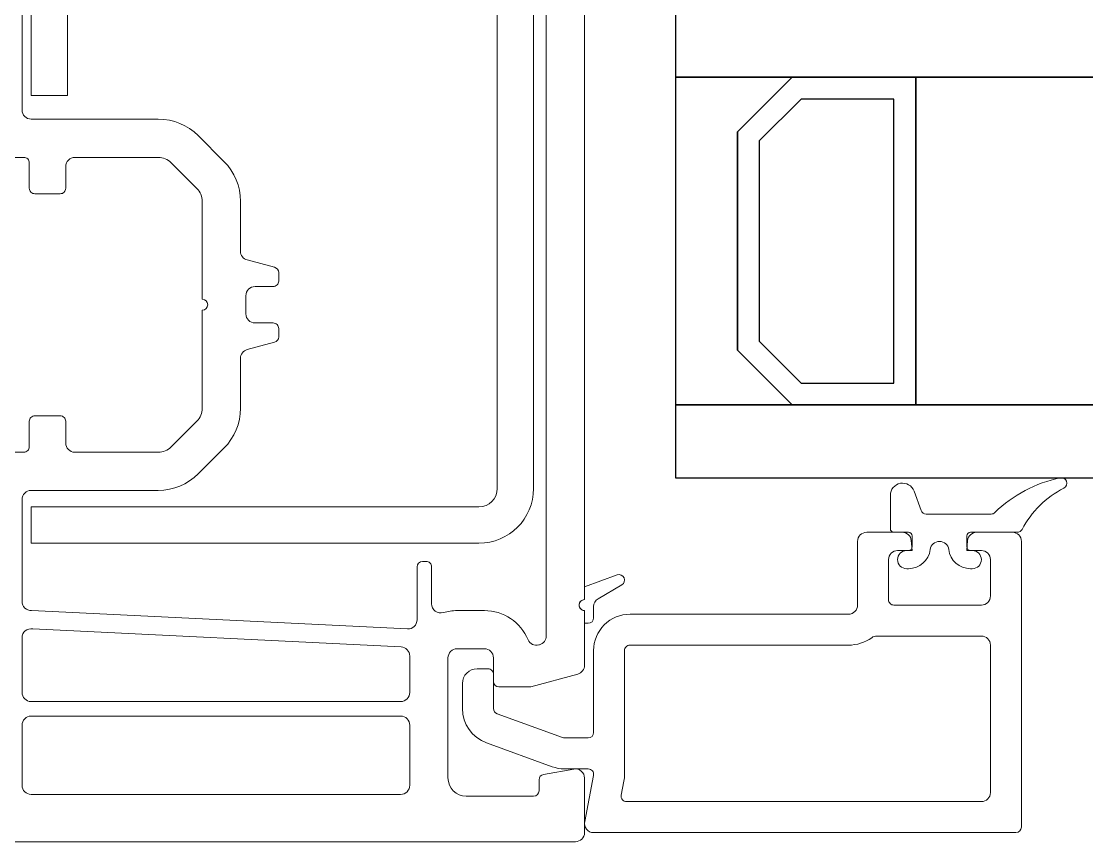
# Model space of a CAD drawing. Header units: metres. Extents: x 19 to 230, y -653 to -519.
# Drawn here: x 25.8798 to 25.9384, y -530.017 to -529.9719 of the extents above; entities that cross this region are included whole.
import ezdxf

# ---------------------------------------------------------------- set-up
doc = ezdxf.new("R2010")
doc.units = ezdxf.units.M
doc.header["$LTSCALE"] = 0.0125
for name, color, linetype, lineweight in [('05Fenster', 171, 'Continuous', 15), ('Fenster', 65, 'Continuous', 5), ('Fenster2', 161, 'Continuous', 5)]:
    doc.layers.add(name, color=color, linetype=linetype, lineweight=lineweight)

# ---------------------------------------------------------------- blocks, each defined once
blk = doc.blocks.new('Hol18 Schnitt hor Stulp')
at = {"layer": 'Fenster', "lineweight": -3}
for p, q in [((6.080315008324955e-05, -4.65000000000014e-05), (6.080315008324955e-05, -5.05000000000002e-05)), ((6.080315008324955e-05, -5.05000000000002e-05), (0.0001173154408788402, -5.05000000000002e-05)), ((6.080315008324955e-05, -5.05000000000002e-05), (6.080315008324955e-05, -6.850000000000085e-05)), ((6.72031500832393e-05, -5.05000000000002e-05), (6.080315008324955e-05, -5.05000000000002e-05)), ((6.72031500832393e-05, -5.05000000000002e-05), (6.42031500832363e-05, -5.349999999999973e-05)), ((6.42031500832363e-05, -5.349999999999973e-05), (6.72031500832393e-05, -5.05000000000002e-05)), ((7.400315008324054e-05, -5.05000000000002e-05), (6.72031500832393e-05, -5.05000000000002e-05)), ((7.400315008324054e-05, -6.850000000000085e-05), (7.400315008324054e-05, -5.05000000000002e-05)), ((0.0001173154408788402, -5.05000000000002e-05), (7.400315008324054e-05, -5.05000000000002e-05)), ((7.400315008324054e-05, -5.05000000000002e-05), (7.400315008324054e-05, -6.850000000000085e-05)), ((6.770315008325367e-05, -5.170000000000174e-05), (6.540315008324304e-05, -5.400000000000023e-05)), ((7.280315008326155e-05, -5.170000000000174e-05), (6.770315008325367e-05, -5.170000000000174e-05)), ((7.280315008326155e-05, -6.72999999999993e-05), (7.280315008326155e-05, -5.170000000000174e-05)), ((6.42031500832363e-05, -5.349999999999973e-05), (6.42031500832363e-05, -6.550000000000132e-05)), ((6.42031500832363e-05, -6.550000000000132e-05), (6.42031500832363e-05, -5.349999999999973e-05)), ((6.540315008324304e-05, -5.400000000000023e-05), (6.540315008324304e-05, -6.500000000000082e-05)), ((6.42031500832363e-05, -6.550000000000132e-05), (6.72031500832393e-05, -6.850000000000085e-05)), ((6.72031500832393e-05, -6.850000000000085e-05), (6.42031500832363e-05, -6.550000000000132e-05)), ((6.540315008324304e-05, -6.500000000000082e-05), (6.770315008325367e-05, -6.72999999999993e-05)), ((6.770315008325367e-05, -6.72999999999993e-05), (7.280315008326155e-05, -6.72999999999993e-05)), ((6.080315008324955e-05, -6.850000000000085e-05), (6.72031500832393e-05, -6.850000000000085e-05)), ((0.0001173154408788402, -6.850000000000085e-05), (6.080315008324955e-05, -6.850000000000085e-05)), ((6.080315008324955e-05, -6.850000000000085e-05), (6.080315008324955e-05, -7.249999999999965e-05)), ((6.72031500832393e-05, -6.850000000000085e-05), (7.400315008324054e-05, -6.850000000000085e-05)), ((7.400315008324054e-05, -6.850000000000085e-05), (0.0001173154408788402, -6.850000000000085e-05)), ((6.080315008324955e-05, -7.249999999999965e-05), (0.0001173154408788402, -7.249999999999965e-05))]:
    blk.add_line(p, q, dxfattribs=at)
at = {"layer": 'Fenster2'}
for p, q in [((5.580384281472783e-05, -7.92000000022601e-05), (5.580384281472783e-05, -3.640000000655619e-05)), ((2.490384288170167e-05, -3.960000000759363e-05), (2.490384288145187e-05, -5.230000000781138e-05)), ((5.37038428146952e-05, -8.119930291399825e-05), (5.370384281475071e-05, -3.960000000760404e-05)), ((2.54031500832308e-05, -4.350000399947103e-05), (2.54031500832308e-05, -5.15000000000012e-05)), ((2.740315008326055e-05, -5.15000000000012e-05), (2.740315008326055e-05, -4.350000399947103e-05)), ((5.10031500832453e-05, -4.350000399947103e-05), (5.10031500832453e-05, -7.310000000000129e-05)), ((5.30031500832473e-05, -7.310000000000129e-05), (5.30031500832473e-05, -4.350000399947103e-05)), ((2.54031500832308e-05, -5.15000000000012e-05), (2.740315008326055e-05, -5.15000000000012e-05)), ((2.540384288143849e-05, -5.280000000782228e-05), (3.238962748469687e-05, -5.280000000779106e-05)), ((3.458165999925544e-05, -5.370796864518496e-05), (3.599587526831316e-05, -5.512218391437625e-05)), ((2.310384288137235e-05, -5.490000000782196e-05), (2.500384288084412e-05, -5.490000000783063e-05)), ((2.78038428807581e-05, -5.490000000778379e-05), (3.238962888085783e-05, -5.490000000779073e-05)), ((2.530384288082499e-05, -5.520000000783058e-05), (2.530384288085274e-05, -5.660000000781186e-05)), ((2.730384288082699e-05, -5.660000000781359e-05), (2.730384288074372e-05, -5.540000000778429e-05)), ((3.309673588086648e-05, -5.519289300779003e-05), (3.45109498808005e-05, -5.660710700784721e-05)), ((2.560384288086137e-05, -5.690000000781355e-05), (2.700384288081836e-05, -5.690000000781355e-05)), ((3.480384288079286e-05, -5.731421400784718e-05), (3.480384288084837e-05, -6.270000000782247e-05)), ((3.690384288079773e-05, -5.731421395457383e-05), (3.690384288082549e-05, -6.005364301256075e-05)), ((3.727443342646519e-05, -6.053660594397374e-05), (3.878148855343544e-05, -6.094041992009934e-05)), ((3.900384288083036e-05, -6.123019767895199e-05), (3.900384288083036e-05, -6.170000000782147e-05)), ((3.870384288084949e-05, -6.200000000782142e-05), (3.770384296461482e-05, -6.200000000636773e-05)), ((3.72038429646282e-05, -6.250000000636649e-05), (3.72038429646282e-05, -6.350000000636749e-05)), ((3.480384288084837e-05, -6.330000000782238e-05), (3.480384288082061e-05, -6.868578600784103e-05)), ((3.770384296461482e-05, -6.400000000636973e-05), (3.870384288084949e-05, -6.400000000782169e-05)), ((3.900384288083036e-05, -6.430000000782164e-05), (3.900384288083036e-05, -6.476980233669632e-05)), ((3.878148855343544e-05, -6.505958009554724e-05), (3.727443342649295e-05, -6.546339407167284e-05)), ((3.690384288082549e-05, -6.59463570030893e-05), (3.690384288082549e-05, -6.86857866727033e-05)), ((2.530384288085274e-05, -6.940000000783125e-05), (2.530384288082499e-05, -7.080000000781253e-05)), ((2.700384288081836e-05, -6.91000000078313e-05), (2.560384288086137e-05, -6.91000000078313e-05)), ((2.730384288082699e-05, -7.060000000783107e-05), (2.730384288082699e-05, -6.940000000783125e-05)), ((3.451094988082826e-05, -6.9392893007841e-05), (3.309673588081097e-05, -7.080710700778196e-05)), ((2.500384288084412e-05, -7.110000000781422e-05), (2.310384288081724e-05, -7.110000000782289e-05)), ((3.238962888083008e-05, -7.110000000778299e-05), (2.780381988082281e-05, -7.110000000783157e-05)), ((3.599587406311056e-05, -7.087781730652845e-05), (3.458165897426979e-05, -7.229203239529462e-05)), ((2.490384288078573e-05, -7.370000000782133e-05), (2.490384288078573e-05, -7.930000000673162e-05)), ((3.238962893409303e-05, -7.320000000778266e-05), (2.540384288080011e-05, -7.320000000782256e-05)), ((7.260316456519922e-05, -7.529999953279944e-05), (7.26031602951982e-05, -7.347125826608764e-05)), ((7.39051916434641e-05, -7.324166984426506e-05), (7.429134725911446e-05, -7.430260601449384e-05)), ((5.000315008327205e-05, -7.410000000000055e-05), (2.54031500832308e-05, -7.410000000000055e-05)), ((2.54031500832308e-05, -7.410000000000055e-05), (2.54031500832308e-05, -7.610000000000082e-05)), ((7.457325448448349e-05, -7.449999845992802e-05), (7.813558759448003e-05, -7.44999985899282e-05)), ((7.080315008284321e-05, -7.599999999992509e-05), (7.080315008239912e-05, -7.950000037987119e-05)), ((7.3257505826263e-05, -7.549999999999744e-05), (7.130315008282984e-05, -7.549999999999918e-05)), ((7.36031569323059e-05, -7.550000033992692e-05), (7.280316436805712e-05, -7.549999934992717e-05)), ((7.380315008295724e-05, -7.649999999999844e-05), (7.375560402034242e-05, -7.595643178823913e-05)), ((7.38031575751863e-05, -7.62999995770567e-05), (7.380315768518164e-05, -7.570000015336142e-05)), ((7.680314337518701e-05, -7.570000121280042e-05), (7.6803143355203e-05, -7.629999777535208e-05)), ((7.685069614557505e-05, -7.595643178823913e-05), (7.680315008296024e-05, -7.649999999999844e-05)), ((7.957179610984522e-05, -7.549999858992747e-05), (7.700315082159737e-05, -7.550000141007436e-05)), ((7.930315008303213e-05, -7.549999999999918e-05), (7.734879433962671e-05, -7.549999999999744e-05)), ((7.98031500830465e-05, -9.169999999999491e-05), (7.98031500830465e-05, -7.599999999992509e-05)), ((2.54031500832308e-05, -7.610000000000082e-05), (5.000315008327205e-05, -7.610000000000082e-05)), ((7.300315008268443e-05, -7.649999999999844e-05), (7.380315008295724e-05, -7.649999999999844e-05)), ((7.350315651299955e-05, -7.649999746992854e-05), (7.360315688806351e-05, -7.650000024992873e-05)), ((7.680315008296024e-05, -7.649999999999844e-05), (7.760315008317753e-05, -7.649999999999844e-05)), ((7.70031431580609e-05, -7.649999949992797e-05), (7.710314735034918e-05, -7.649999472993108e-05)), ((4.690384263705827e-05, -7.710000000674296e-05), (4.710384263703626e-05, -7.710000000675163e-05)), ((7.25031500823925e-05, -7.919999999995465e-05), (7.250315008269781e-05, -7.699999999992435e-05)), ((7.810315008319191e-05, -7.699999999992435e-05), (7.810315008377477e-05, -7.899999999992462e-05)), ((4.660384263704964e-05, -8.030909455836524e-05), (4.660384263704964e-05, -7.740000000674291e-05)), ((4.740384263704489e-05, -7.740000000675158e-05), (4.740384263707265e-05, -7.943352066696122e-05)), ((7.360315685242536e-05, -7.750000033992718e-05), (7.350315647736139e-05, -7.750000318992693e-05)), ((7.710314540737562e-05, -7.749999854992674e-05), (7.700314312242273e-05, -7.749999951992687e-05)), ((5.580384281472783e-05, -7.85000000078917e-05), (5.760123677173157e-05, -7.784580210829298e-05)), ((5.785603624391955e-05, -7.838623873258899e-05), (5.655018709940784e-05, -7.915497950755461e-05)), ((5.580384281472783e-05, -7.920000000789101e-05), (5.580384281472783e-05, -7.85000000078917e-05)), ((5.630384281471446e-05, -7.958586090432186e-05), (5.630384281471446e-05, -8.020000000789201e-05)), ((7.760315008378815e-05, -7.949999999999798e-05), (7.280315008237337e-05, -7.949999999999798e-05)), ((2.543136117838518e-05, -7.97992421757189e-05), (4.607943230158784e-05, -8.080849833840692e-05)), ((4.880384281519268e-05, -7.980000000789092e-05), (5.03038428151803e-05, -7.980000000815113e-05)), ((5.580384281472783e-05, -8.281068958931534e-05), (5.580384281472783e-05, -7.980000000226001e-05)), ((5.580384281472783e-05, -8.050000000789197e-05), (5.580384281472783e-05, -7.980000000789092e-05)), ((7.030315008238475e-05, -8.000000037980404e-05), (5.830315003949038e-05, -8.000000037980577e-05)), ((5.600384281473358e-05, -8.050000000789197e-05), (5.580384281472783e-05, -8.050000000789197e-05)), ((2.490384288078573e-05, -8.130000000673016e-05), (2.490384288078573e-05, -8.430000000783817e-05)), ((4.572833003896326e-05, -8.180030326615691e-05), (2.549364213380589e-05, -8.080813000951523e-05)), ((7.760315008303875e-05, -8.119999999999829e-05), (7.186839820044755e-05, -8.119999999999829e-05)), ((4.88038428148041e-05, -8.190000000789059e-05), (5.030384281481948e-05, -8.19000000081508e-05)), ((5.329550853117038e-05, -8.169237924948378e-05), (5.333325233708441e-05, -8.16822658271845e-05)), ((7.030315008238475e-05, -8.170000037980435e-05), (5.830315001831288e-05, -8.170000037980435e-05)), ((7.810315008305313e-05, -8.979999999999752e-05), (7.810315008305313e-05, -8.169999999999879e-05)), ((4.620384281472933e-05, -8.430000000753633e-05), (4.620384281472933e-05, -8.229970328202385e-05)), ((4.830384281473421e-05, -8.90000000078918e-05), (4.830384281473421e-05, -8.240000000789109e-05)), ((5.080384281472283e-05, -8.240000000815303e-05), (5.080384281472283e-05, -8.370000000789204e-05)), ((5.630315008323117e-05, -8.20004187665601e-05), (5.630315008323117e-05, -8.649999999941864e-05)), ((5.800315001830425e-05, -8.20000003833362e-05), (5.80031500832523e-05, -8.880000000163063e-05)), ((5.050315008325867e-05, -8.2999999999998e-05), (4.990315008326918e-05, -8.299999999999974e-05)), ((5.08031500832673e-05, -8.518970699999788e-05), (5.080315008287872e-05, -8.330001441647118e-05)), ((5.286071082696853e-05, -8.398296292168837e-05), (5.543325233711704e-05, -8.329365250250853e-05)), ((4.910315008327393e-05, -8.38000000000002e-05), (4.910315008327393e-05, -8.518970699999788e-05)), ((5.110384281475921e-05, -8.4000000007892e-05), (5.273130135621806e-05, -8.4000000007892e-05)), ((2.540384288080011e-05, -8.480000000783694e-05), (4.570384281474271e-05, -8.480000000753683e-05)), ((4.570384281474271e-05, -8.560000000753382e-05), (2.540384288080011e-05, -8.560000000783566e-05)), ((5.460054348510601e-05, -8.678190778229136e-05), (5.100054408324617e-05, -8.5471614999999e-05)), ((2.490384288078573e-05, -8.610000000783616e-05), (2.490384288078573e-05, -8.940000000783391e-05)), ((4.620384281472933e-05, -8.940000000753553e-05), (4.620384281472933e-05, -8.610000000753432e-05)), ((5.041911008327182e-05, -8.706909199999828e-05), (5.401911008323657e-05, -8.837938499999844e-05)), ((5.600315008338907e-05, -8.679999999941859e-05), (5.470314953906485e-05, -8.679999999999799e-05)), ((5.521701872626683e-05, -8.850759613131948e-05), (5.35517483613579e-05, -8.880122822715192e-05)), ((5.470315008324067e-05, -8.84999999999983e-05), (5.600315008363888e-05, -8.850000000163068e-05)), ((5.629784958288697e-05, -8.885614450189483e-05), (5.581653204556059e-05, -9.138509619073011e-05)), ((5.330384281473921e-05, -8.909667055303876e-05), (5.330384281473921e-05, -8.97000000078911e-05)), ((5.580384281472783e-05, -9.200000000789132e-05), (5.580384281472783e-05, -8.900000000864987e-05)), ((5.796781341418922e-05, -8.917429667005226e-05), (5.782133837661796e-05, -8.99439099495327e-05)), ((2.540384288080011e-05, -8.990000000783441e-05), (4.570384281474271e-05, -8.990000000753777e-05)), ((5.300384281473058e-05, -9.00000000078928e-05), (4.930384281473521e-05, -9.00000000078928e-05)), ((5.811604824451644e-05, -9.029999999999802e-05), (7.760315008303875e-05, -9.029999999999802e-05)), ((5.630315008323117e-05, -9.20000000000018e-05), (7.950315008303788e-05, -9.19999999999966e-05)), ((3.803338601726658e-06, -9.250000000000057e-05), (5.530384281474121e-05, -9.250000000789182e-05))]:
    blk.add_line(p, q, dxfattribs=at)
for centre, radius, start, end in [((2.540384288143849e-05, -5.230000000782178e-05), 5.000000000001138e-07, 179.9999999988796, 270.0000000002345), ((3.238962954568714e-05, -5.589999945924788e-05), 3.099999451457737e-06, 45.00000471175096, 90.000038092562), ((2.500384310494264e-05, -5.519999978370951e-05), 2.999997758778064e-07, 359.9999571957748, 90.00004280426927), ((2.780384250722356e-05, -5.539999963424802e-05), 4.999996264628211e-07, 89.99995719573073, 180.0000428042425), ((3.238962954568714e-05, -5.589999945924788e-05), 9.99999451457591e-07, 45.00000471174945, 90.0000380925636), ((3.380384176301932e-05, -5.731421403321578e-05), 3.100001117770024e-06, 1.453483464992634e-06, 44.9999557422374), ((2.56038426567351e-05, -5.66000002319364e-05), 2.999997758774653e-07, 179.9999571957313, 270.0000428043344), ((2.700384310494464e-05, -5.66000002319364e-05), 2.999997758773517e-07, 269.9999571956884, 4.280426870770668e-05), ((3.380384176301932e-05, -5.731421403321578e-05), 1.000001117769878e-06, 1.453482345437386e-06, 44.99995574224011), ((3.740384288083987e-05, -6.005364301255554e-05), 4.999999999998863e-07, 180.0000000006252, 255.0000080908156), ((3.870384288084949e-05, -6.123019767895199e-05), 2.999999999998249e-07, 0, 75.00000809078188), ((3.770384296461482e-05, -6.250000000636649e-05), 5e-07, 90.00000000010422, 180), ((3.870384288084949e-05, -6.170000000782147e-05), 2.999999999999546e-07, 269.9999999999788, 0), ((3.480384288084837e-05, -6.300000000782242e-05), 2.999999999999546e-07, 270, 90), ((3.770384296461482e-05, -6.350000000636749e-05), 5e-07, 180, 270), ((3.870384288084949e-05, -6.430000000782164e-05), 2.999999999999546e-07, 0, 90.00000000002116), ((3.870384288084949e-05, -6.476980233669632e-05), 2.999999999999546e-07, 284.99999190924, 4.340821029261408e-11), ((3.740384288083987e-05, -6.594635700309104e-05), 4.999999999999716e-07, 104.9999919091978, 179.9999999997916), ((3.380384342935305e-05, -6.868578667268074e-05), 9.999994514583869e-07, 315.0000047116948, 3.809253072993644e-05), ((3.380384342935305e-05, -6.868578667268074e-05), 3.099999451458644e-06, 314.9999999987618, 359.9999999995756), ((2.56038426567351e-05, -6.939999978370845e-05), 2.999997758771242e-07, 89.9999571956656, 180.000042804312), ((2.700384310494464e-05, -6.939999978370845e-05), 2.999997758772379e-07, 359.9999571957313, 90.00004280435557), ((2.500384310494264e-05, -7.080000023193707e-05), 2.999997758773517e-07, 269.9999571957096, 4.280426870770668e-05), ((2.780384290360094e-05, -7.059999998557283e-05), 5.000000227890222e-07, 180.0000025506642, 269.9973617828307), ((3.238962885543373e-05, -7.009999889001292e-05), 1.000001117770602e-06, 270.0000014535084, 314.9999557422173), ((3.238962885543373e-05, -7.009999889001292e-05), 3.100001117770425e-06, 270.0000014535019, 314.9999557422177), ((8.342934533206448e-05, -7.96530829583475e-05), 7.29999999999983e-06, 101.7593988651192, 134.1506271964983), ((8.200272886865756e-05, -7.279999858992789e-05), 3.000000075435936e-07, 297.1963152192334, 101.7593988651392), ((5.000315008327205e-05, -7.310000000000129e-05), 1e-06, 270, 0), ((5.000315008327205e-05, -7.310000000000129e-05), 3e-06, 270, 0), ((7.327441746518559e-05, -7.347125669992724e-05), 6.71257169999998e-07, 20.00030721600135, 180.000133680993), ((8.460786101235906e-05, -7.786983947498556e-05), 5.399999999999894e-06, 117.1963152192261, 152.0699579107214), ((2.540384288080011e-05, -7.370000000782133e-05), 5e-07, 90.00000000031268, 180.0000000000259), ((7.457325449519714e-05, -7.419999845992807e-05), 2.999999999999713e-07, 200.0003072160025, 269.9999979579964), ((7.813558760519368e-05, -7.419999858992825e-05), 2.999999999999547e-07, 269.9999979580403, 314.1506271965414), ((7.28031643751903e-05, -7.529999953992741e-05), 1.999998100000085e-07, 179.9999979579944, 269.9999979579947), ((7.957179611517429e-05, -7.519999858992751e-05), 3.000000000000471e-07, 269.9999989790307, 332.0699579107623), ((7.130315008282984e-05, -7.599999999999794e-05), 5e-07, 90.00000000001303, 179.9999999916363), ((7.3257505826263e-05, -7.599999999999794e-05), 5.000000000001055e-07, 4.998888862460841, 89.99999999994789), ((7.360315692517272e-05, -7.570000109992717e-05), 2.000007599999325e-07, 0.0002711699391523998, 89.99999795800451), ((7.53031500251855e-05, -7.651332321992853e-05), 5.133246099999936e-07, 7.152361806002301, 172.8476252328255), ((7.700314318517809e-05, -7.570000121992666e-05), 1.99999810000049e-07, 89.99781232697534, 179.9999979579944), ((7.734879433962671e-05, -7.599999999999794e-05), 5e-07, 90.00000000003908, 175.0011111375392), ((7.930315008303213e-05, -7.599999999999794e-05), 5e-07, 8.36368836812627e-09, 90), ((7.300315008268443e-05, -7.699999999999894e-05), 5.000000000001138e-07, 90.00000000001303, 179.9999999916103), ((7.350315649518047e-05, -7.700000032992774e-05), 5.000028599999954e-07, 89.99999795799474, 269.9999979579947), ((7.36031568951967e-05, -7.629999956992699e-05), 2.000006800001303e-07, 269.9999979580029, 359.9999979579381), ((7.36031568561446e-05, -7.629999960437166e-05), 1.200000735555836e-06, 269.9999998218482, 352.8476252608563), ((7.700314267558572e-05, -7.629999925552744e-05), 1.200000264400015e-06, 187.15239989317, 270.0000213341699), ((7.700314316516632e-05, -7.629999968992822e-05), 1.999998099999638e-07, 179.9994515140068, 269.9999979579947), ((7.71031454251947e-05, -7.699999663992804e-05), 5.000019099998782e-07, 269.9999979580045, 89.99977939100168), ((7.760315008317753e-05, -7.699999999999894e-05), 5.000000000002274e-07, 8.38974347207682e-09, 89.99999999998697), ((4.690384292505012e-05, -7.740000029475211e-05), 3.000002880095526e-07, 90.0000550057458, 179.9999449943412), ((4.710384286116254e-05, -7.739999978262878e-05), 2.99999775877579e-07, 359.9999571956879, 90.0000428042253), ((5.770384281472696e-05, -7.81277098945276e-05), 2.999999999998622e-07, 300.4849108463699, 110.0000000000918), ((7.760315008378815e-05, -7.899999999999748e-05), 5.000000000001138e-07, 270, 8.36368836812627e-09), ((2.540384288080011e-05, -7.930000000673162e-05), 5.000000000001138e-07, 180.0000000000259, 273.1549587362117), ((4.790384263705927e-05, -7.943352066695775e-05), 5e-07, 180.0000000004689, 286.8772728703422), ((5.580384281472783e-05, -7.950000000226005e-05), 2.999999999999546e-07, 89.99999999993486, 270.0000000000439), ((5.580384281472783e-05, -7.950000000789097e-05), 2.999999999999546e-07, 90, 270), ((5.680384281472883e-05, -7.958586090432186e-05), 5.000000000001092e-07, 120.484910846404, 180), ((7.030315008238475e-05, -7.950000037980527e-05), 5e-07, 270.000000000013, 359.9999999923398), ((7.280315008237337e-05, -7.919999999999802e-05), 2.999999999999546e-07, 179.9999999916189, 270), ((4.880384281472083e-05, -8.240000000789109e-05), 2.599999999999928e-06, 89.99999999003393, 106.8772728703302), ((5.030384281473621e-05, -8.24000000081513e-05), 2.599999999999909e-06, 22.58534970120398, 89.99999999003718), ((5.830315003949038e-05, -8.20000003798043e-05), 2e-06, 90.00000000000325, 180.0119858977193), ((4.610384263703526e-05, -8.03090945583635e-05), 4.999999999999393e-07, 267.2016692346381, 359.9999999997655), ((5.600384281473358e-05, -8.020000000789201e-05), 2.999999999999546e-07, 270, 0), ((2.540384288080011e-05, -8.130000000673016e-05), 5.000000000001765e-07, 79.65362520469664, 180), ((5.320384281470858e-05, -8.119930291399305e-05), 4.999999999999249e-07, 284.9999999801296, 359.9999999996092), ((7.030315008238475e-05, -7.950000037980527e-05), 2.199999999999854e-06, 270.0000000000065, 305.4309585901252), ((7.186839820044755e-05, -8.169999999999879e-05), 5.000000000002274e-07, 90.00000000001303, 125.4309585901315), ((7.760315008303875e-05, -8.169999999999879e-05), 5e-07, 0, 90), ((4.570384281474271e-05, -8.229970328202385e-05), 4.999999999998863e-07, 0, 87.19284787739534), ((4.880384281472083e-05, -8.240000000789109e-05), 5e-07, 89.99999999004696, 180), ((5.030384281473621e-05, -8.240000000815303e-05), 5e-07, 0, 89.99999999004696), ((5.316609900876679e-05, -8.120941633629579e-05), 5.000000000001439e-07, 202.5853497012357, 284.9999999801229), ((5.830315001831288e-05, -8.20000003798043e-05), 2.999999999999546e-07, 90, 180.0000006741757), ((4.990314948558061e-05, -8.379999940233938e-05), 7.999994023402865e-07, 89.99995719569003, 180.0000428042848), ((5.050315030738495e-05, -8.329999977587516e-05), 2.999997758775366e-07, 359.9972038500489, 90.00004280429044), ((5.530384281474121e-05, -8.281068958931881e-05), 4.999999999998072e-07, 284.9999999800806, 3.90826559258237e-10), ((5.110384281475921e-05, -8.370000000789204e-05), 3.000000000000682e-07, 180, 269.9999999999788), ((5.273130130684089e-05, -8.35000000078915e-05), 5.000000000000025e-07, 270.0000056548043, 284.9999997110735), ((2.540384288080011e-05, -8.430000000783817e-05), 5e-07, 180, 270), ((4.570384281474271e-05, -8.430000000753633e-05), 5e-07, 270, 0), ((5.110315032635926e-05, -8.518970648387428e-05), 2.000000243098678e-06, 180.0000147858527, 250.0000038625844), ((5.110315031675583e-05, -8.518970703461255e-05), 3.000002335026421e-07, 179.9999933891739, 249.9999775127292), ((2.540384288080011e-05, -8.610000000783616e-05), 5e-07, 90, 180), ((4.570384281474271e-05, -8.610000000753432e-05), 5e-07, 0, 90), ((5.60031500832503e-05, -8.649999999941864e-05), 3.000000000000682e-07, 270.0000000255991, 0), ((5.470314953895383e-05, -8.649999999999804e-05), 3.000000000001819e-07, 249.9999977986407, 270.0000000256431), ((5.360384281474784e-05, -8.909667055303702e-05), 2.999999999999299e-07, 100.0000000191931, 180.0000000000433), ((5.470315007555238e-05, -8.65000054334833e-05), 1.999994566515641e-06, 249.9999523189842, 270.0000002208463), ((5.530384281474121e-05, -8.90000000078918e-05), 4.999999999998863e-07, 359.9999999132104, 99.9999999566156), ((5.60031500832503e-05, -8.880000000163063e-05), 2.999999999999546e-07, 349.2135891922799, 89.99999992808792), ((5.60031500832503e-05, -8.880000000163063e-05), 2e-06, 349.2135891923025, 359.9999999999935), ((2.540384288080011e-05, -8.940000000783391e-05), 5e-07, 180, 269.999999999987), ((4.570384281474271e-05, -8.940000000753553e-05), 5e-07, 269.999999999987, 0), ((4.930384281473521e-05, -8.90000000078918e-05), 1e-06, 180, 270), ((5.300384281473058e-05, -8.97000000078911e-05), 3.000000000000682e-07, 270.0000000000211, 0), ((5.811604824451644e-05, -8.999999999999807e-05), 3.00000000000026e-07, 169.2241751918738, 269.9999999999788), ((7.760315008303875e-05, -8.979999999999752e-05), 5e-07, 270, 0), ((5.630315008323117e-05, -9.15000000000013e-05), 5.000000000000043e-07, 166.714254284917, 270.000000000013), ((7.950315008303788e-05, -9.169999999999491e-05), 3.000000000001819e-07, 270, 359.9999999999566), ((5.530384281474121e-05, -9.200000000789132e-05), 5e-07, 270, 0)]:
    blk.add_arc(centre, radius, start, end, dxfattribs=at)

msp = doc.modelspace()

# ---------------------------------------------------------------- block references
at = {"layer": '05Fenster', "xscale": 1000, "yscale": 1000, "zscale": 1000}
msp.add_blockref('Hol18 Schnitt hor Stulp', (25.85496849606196, -529.924480516061), dxfattribs=at)

doc.saveas('drawing.dxf')
